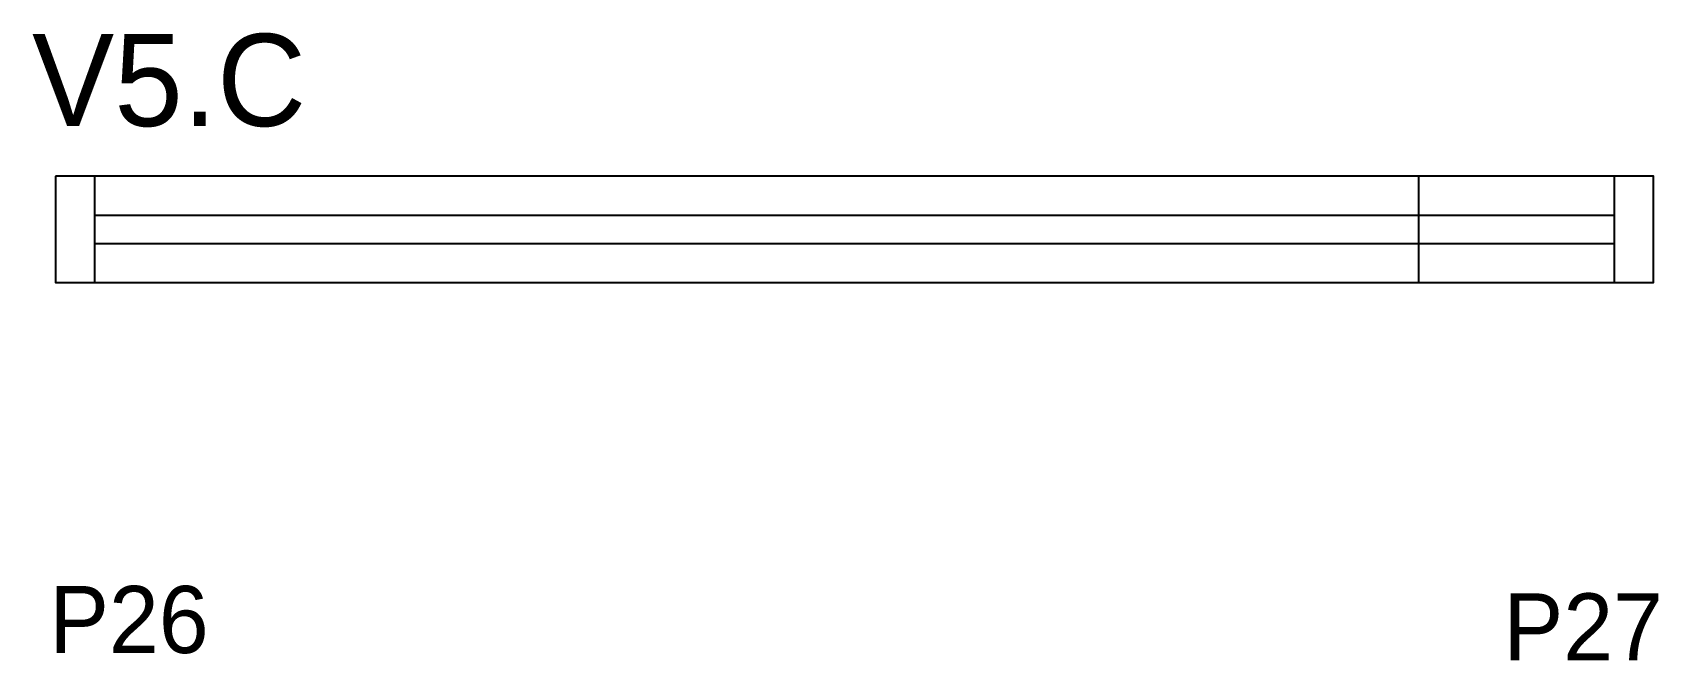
# Model space of a CAD drawing. Header units: metres. Extents: x 4296 to 4587, y 283 to 396.
import ezdxf

# ---------------------------------------------------------------- set-up
doc = ezdxf.new("R2010")
doc.units = ezdxf.units.M
for name, color, linetype in [('5', 7, 'Continuous'), ('NOMENCLATURA', 7, 'Continuous'), ('Painéis', 7, 'Continuous'), ('SARR_2.2x7', 7, 'Continuous')]:
    doc.layers.add(name, color=color, linetype=linetype)

msp = doc.modelspace()

# ---------------------------------------------------------------- linework, layer by layer
at = {"layer": 'Painéis', "color": 7, "lineweight": 25}
msp.add_line((4544.29, 351.06), (4544.29, 370.06), dxfattribs=at)
msp.add_lwpolyline([(4300.29, 370.06), (4300.29, 351.06), (4586.29, 351.06), (4586.29, 370.06), (4300.29, 370.06)], dxfattribs=at)
at = {"layer": 'SARR_2.2x7', "color": 7, "lineweight": 25}
for p, q in [((4307.29, 370.06), (4307.29, 351.06)), ((4579.29, 370.06), (4579.29, 351.06)), ((4579.29, 363.06), (4307.29, 363.06)), ((4307.29, 358.06), (4579.29, 358.06))]:
    msp.add_line(p, q, dxfattribs=at)

# ---------------------------------------------------------------- texts
at = {"layer": '5', "color": 7, "lineweight": 25}
for s, p in [('P26', (4299.18, 284.75)), ('P27', (4559.46, 283.42))]:
    msp.add_text(s, height=12, dxfattribs=at).set_placement(p)
at = {"layer": 'NOMENCLATURA', "color": 7, "lineweight": 25}
msp.add_text('V5.C', height=16.5, dxfattribs=at).set_placement((4296.11, 379.04))

doc.saveas('drawing.dxf')
